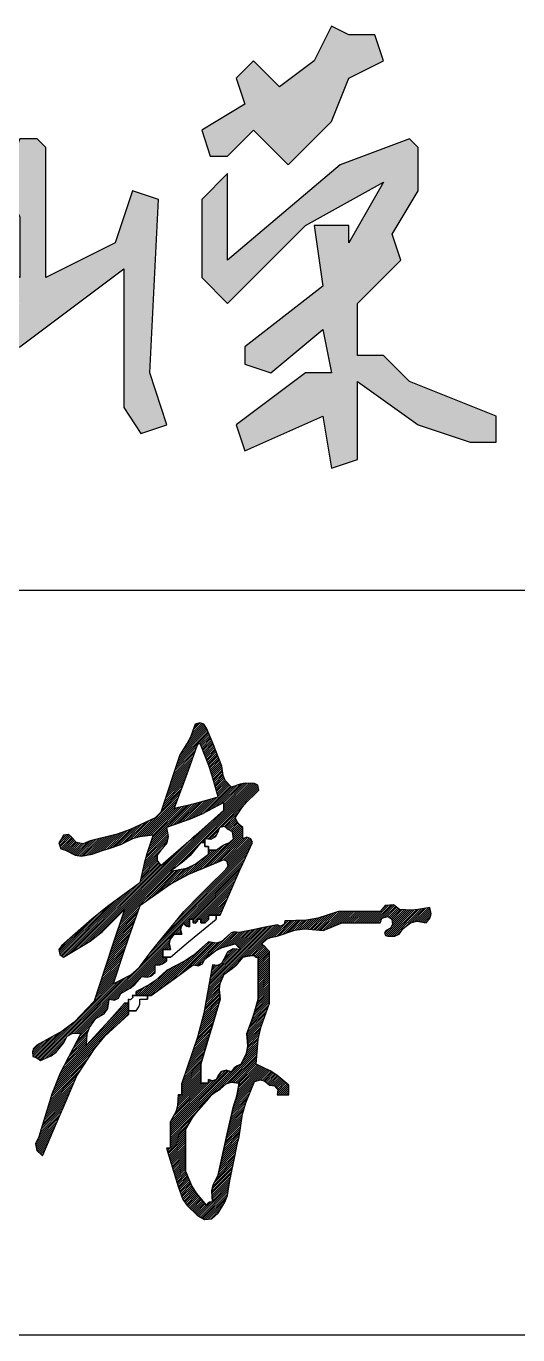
# Model space of a CAD drawing. Extents: x 9732137 to 18866768, y -962146 to 246094.
# Drawn here: x 9819965 to 9820395, y -565406 to -564264 of the extents above; entities that cross this region are included whole.
import ezdxf

# ---------------------------------------------------------------- set-up
doc = ezdxf.new("R2010")
doc.units = 0
doc.header["$LTSCALE"] = 1000
doc.layers.get('0').update_dxf_attribs({"linetype": 'CONTINUOUS'})

# ---------------------------------------------------------------- blocks, each defined once
blk = doc.blocks.new('ZYC')
h = blk.add_hatch()
h.set_pattern_fill('ANSI31', color=256, scale=0.01, style=0)
h.set_pattern_definition([(45, (0, 0), (-0.0008838835, 0.0008838835), [])])
h.paths.add_polyline_path([(0.871345, 0.42887), (0.877014, 0.441542), (0.888561, 0.466786), (0.887043, 0.470041), (0.883569, 0.471431), (0.880225, 0.47012), (0.880225, 0.474121), (0.880225, 0.476122), (0.880225, 0.480123), (0.876842, 0.482728), (0.875355, 0.484586), (0.873557, 0.488458), (0.879788, 0.497952), (0.883563, 0.502415), (0.891895, 0.510131), (0.894109, 0.512712), (0.893264, 0.516935), (0.890228, 0.518466), (0.882117, 0.518604), (0.877851, 0.517893), (0.870223, 0.515132), (0.864821, 0.52111), (0.862839, 0.525469), (0.861887, 0.53347), (0.856662, 0.54685), (0.853994, 0.553519), (0.848551, 0.566812), (0.84612, 0.570258), (0.84256, 0.571445), (0.838548, 0.570146), (0.834376, 0.55897), (0.831649, 0.553515), (0.825211, 0.543472), (0.818543, 0.523467), (0.815209, 0.513465), (0.80854, 0.49346), (0.80654, 0.491459), (0.80554, 0.490459), (0.803539, 0.488458), (0.781826, 0.478132), (0.770242, 0.474043), (0.746858, 0.468453), (0.740671, 0.46563), (0.734812, 0.466802), (0.730187, 0.471787), (0.727621, 0.474019), (0.723362, 0.473167), (0.721851, 0.47012), (0.719419, 0.466675), (0.721173, 0.461415), (0.725186, 0.460118), (0.733628, 0.455915), (0.739244, 0.455113), (0.748525, 0.456784), (0.758528, 0.460118), (0.763529, 0.461785), (0.773531, 0.465119), (0.784076, 0.470453), (0.790119, 0.47223), (0.801872, 0.473455), (0.796442, 0.457016), (0.794098, 0.448645), (0.790202, 0.431777), (0.761914, 0.411004), (0.748191, 0.399958), (0.721851, 0.376763), (0.719546, 0.373426), (0.720255, 0.369169), (0.723519, 0.366761), (0.746674, 0.380799), (0.757642, 0.389367), (0.776866, 0.408438), (0.766118, 0.376456), (0.760783, 0.360452), (0.750192, 0.328417), (0.732723, 0.310244), (0.722265, 0.302226), (0.700179, 0.290074), (0.697284, 0.287008), (0.696369, 0.284262), (0.696845, 0.280072), (0.699684, 0.279157), (0.701079, 0.278459), (0.703513, 0.276738), (0.712713, 0.280665), (0.717172, 0.28401), (0.723519, 0.291741), (0.726659, 0.297847), (0.73168, 0.300636), (0.738522, 0.300077), (0.720634, 0.265553), (0.713177, 0.247249), (0.701846, 0.210054), (0.699024, 0.203867), (0.700195, 0.198008), (0.705181, 0.193383), (0.717185, 0.221389), (0.723187, 0.235393), (0.735188, 0.263401), (0.750469, 0.286767), (0.759738, 0.297752), (0.7802, 0.316748), (0.7802, 0.32675), (0.776866, 0.32675), (0.763667, 0.311956), (0.756997, 0.304619), (0.743524, 0.290074), (0.744225, 0.299963), (0.746137, 0.305318), (0.751859, 0.313414), (0.758927, 0.317452), (0.762153, 0.322062), (0.763529, 0.330085), (0.767936, 0.329319), (0.771499, 0.331101), (0.773531, 0.335086), (0.781822, 0.339679), (0.785726, 0.342873), (0.791869, 0.35009), (0.796661, 0.349308), (0.799884, 0.350229), (0.803539, 0.353424), (0.803539, 0.356091), (0.803539, 0.357425), (0.803539, 0.360092), (0.807755, 0.360184), (0.810113, 0.36097), (0.813542, 0.363426), (0.813542, 0.366761), (0.810207, 0.366761), (0.810207, 0.369428), (0.810207, 0.370762), (0.810207, 0.373429), (0.812875, 0.373429), (0.814208, 0.373429), (0.816876, 0.373429), (0.815817, 0.378825), (0.816736, 0.382503), (0.82021, 0.386766), (0.822877, 0.386766), (0.824211, 0.386766), (0.826878, 0.386766), (0.825691, 0.390644), (0.826165, 0.393484), (0.828545, 0.396768), (0.829759, 0.394693), (0.831164, 0.393756), (0.833547, 0.393434), (0.833547, 0.396101), (0.833547, 0.397435), (0.833547, 0.400102), (0.836881, 0.400102), (0.836881, 0.396768), (0.838724, 0.396367), (0.840617, 0.39826), (0.840215, 0.400102), (0.843549, 0.400102), (0.843549, 0.396768), (0.847321, 0.396775), (0.850211, 0.399664), (0.850218, 0.403437), (0.856886, 0.403437), (0.86022, 0.403437)])
h.paths.add_polyline_path([(0.81766, 0.430826), (0.832668, 0.439013), (0.863554, 0.451782), (0.86659, 0.450251), (0.867435, 0.446028), (0.865221, 0.443447), (0.850551, 0.428776), (0.843216, 0.421441), (0.828545, 0.406771), (0.817133, 0.39283), (0.811464, 0.385827), (0.800205, 0.371762), (0.78972, 0.357746), (0.782385, 0.351511), (0.766863, 0.343421), (0.775929, 0.370852), (0.780598, 0.384525), (0.790202, 0.411772)], flags=16)
h.paths.add_polyline_path([(0.80854, 0.446781), (0.805425, 0.451112), (0.805425, 0.455787), (0.80854, 0.460118), (0.813699, 0.466554), (0.815065, 0.472016), (0.813542, 0.480123), (0.834155, 0.487227), (0.844276, 0.491612), (0.863554, 0.501795), (0.863554, 0.499128), (0.863554, 0.497794), (0.863554, 0.495127), (0.841589, 0.475743), (0.830586, 0.466074)], flags=16)
h.paths.add_polyline_path([(0.816876, 0.44178), (0.828552, 0.450587), (0.834008, 0.455702), (0.843549, 0.466786), (0.846883, 0.466786), (0.846883, 0.47012), (0.852237, 0.469623), (0.856263, 0.471924), (0.858553, 0.476789), (0.859871, 0.479923), (0.864466, 0.480842), (0.866889, 0.478456), (0.871025, 0.476192), (0.871893, 0.470117), (0.868556, 0.466786), (0.863539, 0.464853), (0.861098, 0.463458), (0.856886, 0.460118), (0.850218, 0.460118), (0.850218, 0.456784), (0.838559, 0.447954), (0.831216, 0.444649)], flags=16)
h.paths.add_polyline_path([(0.82021, 0.496794), (0.828392, 0.518733), (0.832394, 0.529737), (0.840215, 0.551808), (0.840995, 0.55289), (0.84277, 0.55289), (0.843549, 0.551808), (0.850321, 0.534079), (0.853333, 0.525043), (0.858553, 0.506796), (0.843346, 0.502328), (0.835663, 0.500323)], flags=16)
h.paths.add_polyline_path([(0.862059, 0.375253), (0.873557, 0.37843), (0.875557, 0.37643), (0.876558, 0.375429), (0.878558, 0.373429), (0.871716, 0.373988), (0.866694, 0.371199), (0.863554, 0.365093), (0.861382, 0.361183), (0.857984, 0.359484), (0.853552, 0.360092), (0.846069, 0.318055), (0.840672, 0.297141), (0.826878, 0.256732), (0.826878, 0.250064), (0.826878, 0.24673), (0.825545, 0.24673), (0.824878, 0.24673), (0.823544, 0.24673), (0.823031, 0.237034), (0.821563, 0.231894), (0.816876, 0.223391), (0.816876, 0.213388), (0.816876, 0.200051), (0.815542, 0.200051), (0.814875, 0.200051), (0.813542, 0.200051), (0.817543, 0.186714), (0.819543, 0.180046), (0.823544, 0.166709), (0.827791, 0.155463), (0.831467, 0.149949), (0.840215, 0.141703), (0.84657, 0.13798), (0.852974, 0.138562), (0.858553, 0.14337), (0.864559, 0.153054), (0.866713, 0.158799), (0.868556, 0.170044), (0.871223, 0.18338), (0.872557, 0.190049), (0.875224, 0.203385), (0.875891, 0.206053), (0.876224, 0.207386), (0.876891, 0.210054), (0.879889, 0.229889), (0.882632, 0.239833), (0.890228, 0.258399), (0.89558, 0.259661), (0.899436, 0.258697), (0.903565, 0.255065), (0.907812, 0.254625), (0.910735, 0.25097), (0.910233, 0.24673), (0.914234, 0.24673), (0.916235, 0.24673), (0.920236, 0.24673), (0.920236, 0.250064), (0.920236, 0.251731), (0.920236, 0.255065), (0.90998, 0.263848), (0.904109, 0.267647), (0.891895, 0.273403), (0.893648, 0.295176), (0.896067, 0.306234), (0.903565, 0.32675), (0.903565, 0.344755), (0.903565, 0.353757), (0.903565, 0.371762), (0.900897, 0.374429), (0.899564, 0.375763), (0.896896, 0.37843), (0.901245, 0.382512), (0.904358, 0.384068), (0.910233, 0.385099), (0.925477, 0.390367), (0.934172, 0.391453), (0.950243, 0.3901), (0.956912, 0.392767), (0.960246, 0.394101), (0.966914, 0.396768), (0.980251, 0.396768), (0.986919, 0.396768), (1.000256, 0.396768), (1.001698, 0.400731), (1.006727, 0.402408), (1.010259, 0.400102), (1.010867, 0.395671), (1.009168, 0.392272), (1.005257, 0.3901), (1.003934, 0.388458), (1.004881, 0.385618), (1.006924, 0.385099), (1.012888, 0.385026), (1.016741, 0.386953), (1.020261, 0.391767), (1.026697, 0.396926), (1.03216, 0.398291), (1.040266, 0.396768), (1.04374, 0.401031), (1.044659, 0.404709), (1.0436, 0.410105), (1.033059, 0.40833), (1.027608, 0.407989), (1.016927, 0.408438), (1.011661, 0.412583), (1.004597, 0.411877), (1.000256, 0.406771), (0.985586, 0.406771), (0.97825, 0.406771), (0.96358, 0.406771), (0.945524, 0.400963), (0.935851, 0.399236), (0.916901, 0.398435), (0.916329, 0.395509), (0.912918, 0.393803), (0.910233, 0.395101), (0.896896, 0.392434), (0.890228, 0.3911), (0.876891, 0.388433), (0.872698, 0.388881), (0.869975, 0.387973), (0.866889, 0.385099), (0.861654, 0.380508), (0.857114, 0.379147), (0.850218, 0.380097), (0.836856, 0.368404), (0.829308, 0.363258), (0.813542, 0.355091), (0.803942, 0.346403), (0.798418, 0.342605), (0.786868, 0.336753), (0.786868, 0.333419), (0.796871, 0.333419), (0.800205, 0.333419), (0.814842, 0.344134), (0.822177, 0.349469), (0.836881, 0.360092), (0.841288, 0.359327), (0.844851, 0.361109), (0.846883, 0.365093), (0.856324, 0.372385)])
h.paths.add_polyline_path([(0.870971, 0.356805), (0.874427, 0.359915), (0.880225, 0.366761), (0.884191, 0.367611), (0.8862, 0.367945), (0.890228, 0.368428), (0.890952, 0.367124), (0.892085, 0.366558), (0.893562, 0.366761), (0.893562, 0.35209), (0.893562, 0.344755), (0.893562, 0.330085), (0.889936, 0.317963), (0.887932, 0.31195), (0.88356, 0.300077), (0.884483, 0.289261), (0.883338, 0.28315), (0.878558, 0.273403), (0.874686, 0.271605), (0.872827, 0.270118), (0.870223, 0.266735), (0.865641, 0.268341), (0.861595, 0.267185), (0.858553, 0.263401), (0.857036, 0.260146), (0.853561, 0.258756), (0.850218, 0.260067), (0.850218, 0.256732), (0.843549, 0.256732), (0.843549, 0.273403), (0.850246, 0.296067), (0.85358, 0.307404), (0.86022, 0.330085), (0.859447, 0.338821), (0.860191, 0.343656), (0.863554, 0.351757)], flags=16)
h.paths.add_polyline_path([(0.869994, 0.257683), (0.876891, 0.256732), (0.875505, 0.248601), (0.874493, 0.244554), (0.87189, 0.236727), (0.866414, 0.212753), (0.863747, 0.200749), (0.858553, 0.176712), (0.854239, 0.168195), (0.853106, 0.16291), (0.853552, 0.153373), (0.851169, 0.153051), (0.849764, 0.152114), (0.848551, 0.150038), (0.839476, 0.160787), (0.835638, 0.167068), (0.830213, 0.180046), (0.830213, 0.216722), (0.835992, 0.226633), (0.839383, 0.23138), (0.850218, 0.243396), (0.853788, 0.247187), (0.855847, 0.248903), (0.86022, 0.251731), (0.865455, 0.256321)], flags=16)
for p, q in [((0.84256, 0.571445), (0.838548, 0.570146)), ((0.84612, 0.570258), (0.84256, 0.571445)), ((0.838548, 0.570146), (0.834376, 0.55897)), ((0.848551, 0.566812), (0.84612, 0.570258)), ((0.853994, 0.553519), (0.848551, 0.566812)), ((0.831649, 0.553515), (0.825211, 0.543472)), ((0.834376, 0.55897), (0.831649, 0.553515)), ((0.840215, 0.551808), (0.832394, 0.529737)), ((0.840995, 0.55289), (0.840215, 0.551808)), ((0.84277, 0.55289), (0.840995, 0.55289)), ((0.843549, 0.551808), (0.84277, 0.55289)), ((0.850321, 0.534079), (0.843549, 0.551808)), ((0.856662, 0.54685), (0.853994, 0.553519)), ((0.825211, 0.543472), (0.818543, 0.523467)), ((0.861887, 0.53347), (0.856662, 0.54685)), ((0.832394, 0.529737), (0.828392, 0.518733)), ((0.853333, 0.525043), (0.850321, 0.534079)), ((0.862839, 0.525469), (0.861887, 0.53347)), ((0.864821, 0.52111), (0.862839, 0.525469)), ((0.818543, 0.523467), (0.815209, 0.513465)), ((0.828392, 0.518733), (0.82021, 0.496794)), ((0.858553, 0.506796), (0.853333, 0.525043)), ((0.870223, 0.515132), (0.864821, 0.52111)), ((0.877851, 0.517893), (0.870223, 0.515132)), ((0.882117, 0.518604), (0.877851, 0.517893)), ((0.890228, 0.518466), (0.882117, 0.518604)), ((0.893264, 0.516935), (0.890228, 0.518466)), ((0.894109, 0.512712), (0.893264, 0.516935)), ((0.815209, 0.513465), (0.80854, 0.49346)), ((0.843346, 0.502328), (0.858553, 0.506796)), ((0.883563, 0.502415), (0.891895, 0.510131)), ((0.891895, 0.510131), (0.894109, 0.512712)), ((0.80654, 0.491459), (0.80554, 0.490459)), ((0.80854, 0.49346), (0.80654, 0.491459)), ((0.82021, 0.496794), (0.835663, 0.500323)), ((0.844276, 0.491612), (0.834155, 0.487227)), ((0.835663, 0.500323), (0.843346, 0.502328)), ((0.841589, 0.475743), (0.863554, 0.495127)), ((0.863554, 0.501795), (0.844276, 0.491612)), ((0.863554, 0.499128), (0.863554, 0.501795)), ((0.863554, 0.497794), (0.863554, 0.499128)), ((0.863554, 0.495127), (0.863554, 0.497794)), ((0.873557, 0.488458), (0.879788, 0.497952)), ((0.879788, 0.497952), (0.883563, 0.502415)), ((0.803539, 0.488458), (0.781826, 0.478132)), ((0.80554, 0.490459), (0.803539, 0.488458)), ((0.834155, 0.487227), (0.813542, 0.480123)), ((0.813542, 0.480123), (0.815065, 0.472016)), ((0.859871, 0.479923), (0.858553, 0.476789)), ((0.864466, 0.480842), (0.859871, 0.479923)), ((0.866889, 0.478456), (0.864466, 0.480842)), ((0.875355, 0.484586), (0.873557, 0.488458)), ((0.876842, 0.482728), (0.875355, 0.484586)), ((0.880225, 0.480123), (0.876842, 0.482728)), ((0.880225, 0.476122), (0.880225, 0.480123)), ((0.721851, 0.47012), (0.719419, 0.466675)), ((0.723362, 0.473167), (0.721851, 0.47012)), ((0.727621, 0.474019), (0.723362, 0.473167)), ((0.730187, 0.471787), (0.727621, 0.474019)), ((0.734812, 0.466802), (0.730187, 0.471787)), ((0.746858, 0.468453), (0.740671, 0.46563)), ((0.770242, 0.474043), (0.746858, 0.468453)), ((0.781826, 0.478132), (0.770242, 0.474043)), ((0.773531, 0.465119), (0.784076, 0.470453)), ((0.784076, 0.470453), (0.790119, 0.47223)), ((0.790119, 0.47223), (0.801872, 0.473455)), ((0.801872, 0.473455), (0.796442, 0.457016)), ((0.815065, 0.472016), (0.813699, 0.466554)), ((0.830586, 0.466074), (0.841589, 0.475743)), ((0.852237, 0.469623), (0.846883, 0.47012)), ((0.846883, 0.47012), (0.846883, 0.463452)), ((0.846883, 0.463452), (0.846883, 0.47012)), ((0.846883, 0.47012), (0.846883, 0.463452)), ((0.856263, 0.471924), (0.852237, 0.469623)), ((0.858553, 0.476789), (0.856263, 0.471924)), ((0.871025, 0.476192), (0.866889, 0.478456)), ((0.868556, 0.466786), (0.871893, 0.470117)), ((0.871893, 0.470117), (0.871025, 0.476192)), ((0.880225, 0.474121), (0.880225, 0.476122)), ((0.880225, 0.47012), (0.880225, 0.474121)), ((0.883569, 0.471431), (0.880225, 0.47012)), ((0.887043, 0.470041), (0.883569, 0.471431)), ((0.888561, 0.466786), (0.887043, 0.470041)), ((0.719419, 0.466675), (0.721173, 0.461415)), ((0.721173, 0.461415), (0.725186, 0.460118)), ((0.725186, 0.460118), (0.733628, 0.455915)), ((0.740671, 0.46563), (0.734812, 0.466802)), ((0.748525, 0.456784), (0.758528, 0.460118)), ((0.758528, 0.460118), (0.763529, 0.461785)), ((0.763529, 0.461785), (0.773531, 0.465119)), ((0.796442, 0.457016), (0.794098, 0.448645)), ((0.80854, 0.460118), (0.805425, 0.455787)), ((0.813699, 0.466554), (0.80854, 0.460118)), ((0.80854, 0.446781), (0.830586, 0.466074)), ((0.843549, 0.466786), (0.834008, 0.455702)), ((0.846883, 0.466786), (0.843549, 0.466786)), ((0.843549, 0.466786), (0.846883, 0.466786)), ((0.846883, 0.466786), (0.843549, 0.466786)), ((0.846883, 0.463452), (0.846883, 0.466786)), ((0.846883, 0.466786), (0.846883, 0.463452)), ((0.846883, 0.463452), (0.846883, 0.466786)), ((0.848217, 0.463452), (0.846883, 0.463452)), ((0.846883, 0.463452), (0.848217, 0.463452)), ((0.848884, 0.463452), (0.848217, 0.463452)), ((0.848217, 0.463452), (0.848884, 0.463452)), ((0.850218, 0.463452), (0.848884, 0.463452)), ((0.848884, 0.463452), (0.850218, 0.463452)), ((0.850218, 0.456784), (0.850218, 0.463452)), ((0.850218, 0.463452), (0.850218, 0.456784)), ((0.850218, 0.456784), (0.850218, 0.463452)), ((0.850218, 0.463452), (0.850218, 0.460118)), ((0.850218, 0.460118), (0.850218, 0.463452)), ((0.850218, 0.463452), (0.850218, 0.460118)), ((0.850218, 0.460118), (0.856886, 0.460118)), ((0.856886, 0.460118), (0.850218, 0.460118)), ((0.850218, 0.460118), (0.856886, 0.460118)), ((0.856886, 0.460118), (0.861098, 0.463458)), ((0.861098, 0.463458), (0.863539, 0.464853)), ((0.863539, 0.464853), (0.868556, 0.466786)), ((0.877014, 0.441542), (0.888561, 0.466786)), ((0.733628, 0.455915), (0.739244, 0.455113)), ((0.739244, 0.455113), (0.748525, 0.456784)), ((0.794098, 0.448645), (0.790202, 0.431777)), ((0.805425, 0.455787), (0.805425, 0.451112)), ((0.805425, 0.451112), (0.80854, 0.446781)), ((0.828552, 0.450587), (0.816876, 0.44178)), ((0.834008, 0.455702), (0.828552, 0.450587)), ((0.831216, 0.444649), (0.838559, 0.447954)), ((0.863554, 0.451782), (0.832668, 0.439013)), ((0.838559, 0.447954), (0.850218, 0.456784)), ((0.86659, 0.450251), (0.863554, 0.451782)), ((0.865221, 0.443447), (0.867435, 0.446028)), ((0.867435, 0.446028), (0.86659, 0.450251)), ((0.816876, 0.44178), (0.831216, 0.444649)), ((0.832668, 0.439013), (0.81766, 0.430826)), ((0.850551, 0.428776), (0.865221, 0.443447)), ((0.871345, 0.42887), (0.877014, 0.441542)), ((0.790202, 0.431777), (0.761914, 0.411004)), ((0.81766, 0.430826), (0.790202, 0.411772)), ((0.843216, 0.421441), (0.850551, 0.428776)), ((0.86022, 0.403437), (0.871345, 0.42887)), ((0.790202, 0.411772), (0.780598, 0.384525)), ((0.828545, 0.406771), (0.843216, 0.421441)), ((1.004597, 0.411877), (1.000256, 0.406771)), ((1.011661, 0.412583), (1.004597, 0.411877)), ((1.016927, 0.408438), (1.011661, 0.412583)), ((0.748191, 0.399958), (0.721851, 0.376763)), ((0.761914, 0.411004), (0.748191, 0.399958)), ((0.757642, 0.389367), (0.776866, 0.408438)), ((0.776866, 0.408438), (0.766118, 0.376456)), ((0.817133, 0.39283), (0.828545, 0.406771)), ((0.833547, 0.397435), (0.833547, 0.400102)), ((0.833547, 0.400102), (0.836881, 0.400102)), ((0.836881, 0.400102), (0.833547, 0.400102)), ((0.833547, 0.400102), (0.836881, 0.400102)), ((0.836881, 0.400102), (0.833547, 0.400102)), ((0.833547, 0.400102), (0.836881, 0.400102)), ((0.836881, 0.400102), (0.833547, 0.400102)), ((0.833547, 0.400102), (0.833547, 0.397435)), ((0.836881, 0.396768), (0.836881, 0.400102)), ((0.836881, 0.400102), (0.836881, 0.396768)), ((0.836881, 0.396768), (0.836881, 0.400102)), ((0.843549, 0.400102), (0.840215, 0.400102)), ((0.840215, 0.400102), (0.843549, 0.400102)), ((0.843549, 0.400102), (0.840215, 0.400102)), ((0.840215, 0.400102), (0.840617, 0.39826)), ((0.840617, 0.39826), (0.840215, 0.400102)), ((0.840215, 0.400102), (0.843549, 0.400102)), ((0.843549, 0.400102), (0.840215, 0.400102)), ((0.840215, 0.400102), (0.843549, 0.400102)), ((0.840833, 0.386824), (0.856886, 0.400102)), ((0.843549, 0.396768), (0.843549, 0.400102)), ((0.843549, 0.400102), (0.843549, 0.396768)), ((0.843549, 0.396768), (0.843549, 0.400102)), ((0.850211, 0.399664), (0.850218, 0.403437)), ((0.850218, 0.403437), (0.850211, 0.399664)), ((0.850218, 0.403437), (0.86022, 0.403437)), ((0.86022, 0.403437), (0.850218, 0.403437)), ((0.850218, 0.403437), (0.86022, 0.403437)), ((0.856886, 0.403437), (0.850218, 0.403437)), ((0.850218, 0.403437), (0.856886, 0.403437)), ((0.856886, 0.403437), (0.850218, 0.403437)), ((0.856886, 0.400102), (0.856886, 0.403437)), ((0.856886, 0.403437), (0.856886, 0.400102)), ((0.856886, 0.400102), (0.856886, 0.403437)), ((0.945524, 0.400963), (0.935851, 0.399236)), ((0.96358, 0.406771), (0.945524, 0.400963)), ((0.97825, 0.406771), (0.96358, 0.406771)), ((0.985586, 0.406771), (0.97825, 0.406771)), ((1.000256, 0.406771), (0.985586, 0.406771)), ((1.000256, 0.396768), (1.001698, 0.400731)), ((1.001698, 0.400731), (1.006727, 0.402408)), ((1.006727, 0.402408), (1.010259, 0.400102)), ((1.010259, 0.400102), (1.010867, 0.395671)), ((1.027608, 0.407989), (1.016927, 0.408438)), ((1.033059, 0.40833), (1.027608, 0.407989)), ((1.0436, 0.410105), (1.033059, 0.40833)), ((1.040266, 0.396768), (1.04374, 0.401031)), ((1.044659, 0.404709), (1.0436, 0.410105)), ((1.04374, 0.401031), (1.044659, 0.404709)), ((0.746674, 0.380799), (0.757642, 0.389367)), ((0.811464, 0.385827), (0.817133, 0.39283)), ((0.825691, 0.390644), (0.826165, 0.393484)), ((0.826165, 0.393484), (0.825691, 0.390644)), ((0.826878, 0.386766), (0.825691, 0.390644)), ((0.825691, 0.390644), (0.826878, 0.386766)), ((0.826165, 0.393484), (0.828545, 0.396768)), ((0.828545, 0.396768), (0.826165, 0.393484)), ((0.828545, 0.396768), (0.829759, 0.394693)), ((0.829759, 0.394693), (0.828545, 0.396768)), ((0.829759, 0.394693), (0.831164, 0.393756)), ((0.831164, 0.393756), (0.829759, 0.394693)), ((0.831164, 0.393756), (0.833547, 0.393434)), ((0.833547, 0.393434), (0.831164, 0.393756)), ((0.833547, 0.396101), (0.833547, 0.397435)), ((0.833547, 0.397435), (0.833547, 0.396101)), ((0.833547, 0.393434), (0.833547, 0.396101)), ((0.833547, 0.396101), (0.833547, 0.393434)), ((0.838724, 0.396367), (0.836881, 0.396768)), ((0.836881, 0.396768), (0.838724, 0.396367)), ((0.840617, 0.39826), (0.838724, 0.396367)), ((0.838724, 0.396367), (0.840617, 0.39826)), ((0.843549, 0.396768), (0.847321, 0.396775)), ((0.847321, 0.396775), (0.843549, 0.396768)), ((0.847321, 0.396775), (0.850211, 0.399664)), ((0.850211, 0.399664), (0.847321, 0.396775)), ((0.872698, 0.388881), (0.869975, 0.387973)), ((0.876891, 0.388433), (0.872698, 0.388881)), ((0.890228, 0.3911), (0.876891, 0.388433)), ((0.896896, 0.392434), (0.890228, 0.3911)), ((0.910233, 0.395101), (0.896896, 0.392434)), ((0.912918, 0.393803), (0.910233, 0.395101)), ((0.910233, 0.385099), (0.925477, 0.390367)), ((0.916329, 0.395509), (0.912918, 0.393803)), ((0.916901, 0.398435), (0.916329, 0.395509)), ((0.935851, 0.399236), (0.916901, 0.398435)), ((0.925477, 0.390367), (0.934172, 0.391453)), ((0.934172, 0.391453), (0.950243, 0.3901)), ((0.950243, 0.3901), (0.956912, 0.392767)), ((0.956912, 0.392767), (0.960246, 0.394101)), ((0.960246, 0.394101), (0.966914, 0.396768)), ((0.966914, 0.396768), (0.980251, 0.396768)), ((0.980251, 0.396768), (0.986919, 0.396768)), ((0.986919, 0.396768), (1.000256, 0.396768)), ((1.005257, 0.3901), (1.003934, 0.388458)), ((1.003934, 0.388458), (1.004881, 0.385618)), ((1.009168, 0.392272), (1.005257, 0.3901)), ((1.010867, 0.395671), (1.009168, 0.392272)), ((1.016741, 0.386953), (1.020261, 0.391767)), ((1.020261, 0.391767), (1.026697, 0.396926)), ((1.026697, 0.396926), (1.03216, 0.398291)), ((1.03216, 0.398291), (1.040266, 0.396768)), ((0.723519, 0.366761), (0.746674, 0.380799)), ((0.780598, 0.384525), (0.775929, 0.370852)), ((0.800205, 0.371762), (0.811464, 0.385827)), ((0.815817, 0.378825), (0.816736, 0.382503)), ((0.816736, 0.382503), (0.815817, 0.378825)), ((0.816876, 0.373429), (0.815817, 0.378825)), ((0.815817, 0.378825), (0.816876, 0.373429)), ((0.816736, 0.382503), (0.82021, 0.386766)), ((0.82021, 0.386766), (0.816736, 0.382503)), ((0.816876, 0.366761), (0.832831, 0.380156)), ((0.82021, 0.386766), (0.822877, 0.386766)), ((0.822877, 0.386766), (0.82021, 0.386766)), ((0.822877, 0.386766), (0.824211, 0.386766)), ((0.824211, 0.386766), (0.822877, 0.386766)), ((0.824211, 0.386766), (0.826878, 0.386766)), ((0.826878, 0.386766), (0.824211, 0.386766)), ((0.832831, 0.380156), (0.840833, 0.386824)), ((0.850218, 0.380097), (0.836856, 0.368404)), ((0.857114, 0.379147), (0.850218, 0.380097)), ((0.861654, 0.380508), (0.857114, 0.379147)), ((0.866889, 0.385099), (0.861654, 0.380508)), ((0.862059, 0.375253), (0.873557, 0.37843)), ((0.869975, 0.387973), (0.866889, 0.385099)), ((0.873557, 0.37843), (0.875557, 0.37643)), ((0.896896, 0.37843), (0.901245, 0.382512)), ((0.899564, 0.375763), (0.896896, 0.37843)), ((0.901245, 0.382512), (0.904358, 0.384068)), ((0.904358, 0.384068), (0.910233, 0.385099)), ((1.004881, 0.385618), (1.006924, 0.385099)), ((1.006924, 0.385099), (1.012888, 0.385026)), ((1.012888, 0.385026), (1.016741, 0.386953)), ((0.721851, 0.376763), (0.719546, 0.373426)), ((0.719546, 0.373426), (0.720255, 0.369169)), ((0.720255, 0.369169), (0.723519, 0.366761)), ((0.766118, 0.376456), (0.760783, 0.360452)), ((0.775929, 0.370852), (0.766863, 0.343421)), ((0.78972, 0.357746), (0.800205, 0.371762)), ((0.810207, 0.370762), (0.810207, 0.373429)), ((0.810207, 0.373429), (0.812875, 0.373429)), ((0.812875, 0.373429), (0.810207, 0.373429)), ((0.810207, 0.373429), (0.810207, 0.370762)), ((0.810207, 0.369428), (0.810207, 0.370762)), ((0.810207, 0.370762), (0.810207, 0.369428)), ((0.810207, 0.366761), (0.810207, 0.369428)), ((0.810207, 0.369428), (0.810207, 0.366761)), ((0.813542, 0.366761), (0.810207, 0.366761)), ((0.810207, 0.366761), (0.813542, 0.366761)), ((0.813542, 0.366761), (0.810207, 0.366761)), ((0.810207, 0.366761), (0.816876, 0.366761)), ((0.816876, 0.366761), (0.810207, 0.366761)), ((0.810207, 0.366761), (0.816876, 0.366761)), ((0.812875, 0.373429), (0.814208, 0.373429)), ((0.814208, 0.373429), (0.812875, 0.373429)), ((0.813542, 0.363426), (0.813542, 0.366761)), ((0.813542, 0.366761), (0.813542, 0.363426)), ((0.813542, 0.363426), (0.813542, 0.366761)), ((0.814208, 0.373429), (0.816876, 0.373429)), ((0.816876, 0.373429), (0.814208, 0.373429)), ((0.836856, 0.368404), (0.829308, 0.363258)), ((0.846883, 0.365093), (0.856324, 0.372385)), ((0.856324, 0.372385), (0.862059, 0.375253)), ((0.866694, 0.371199), (0.863554, 0.365093)), ((0.871716, 0.373988), (0.866694, 0.371199)), ((0.878558, 0.373429), (0.871716, 0.373988)), ((0.874427, 0.359915), (0.880225, 0.366761)), ((0.880225, 0.366761), (0.874427, 0.359915)), ((0.875557, 0.37643), (0.876558, 0.375429)), ((0.876558, 0.375429), (0.878558, 0.373429)), ((0.880225, 0.366761), (0.884191, 0.367611)), ((0.884191, 0.367611), (0.880225, 0.366761)), ((0.884191, 0.367611), (0.8862, 0.367945)), ((0.8862, 0.367945), (0.884191, 0.367611)), ((0.8862, 0.367945), (0.890228, 0.368428)), ((0.890228, 0.368428), (0.8862, 0.367945)), ((0.890228, 0.368428), (0.890952, 0.367124)), ((0.890952, 0.367124), (0.890228, 0.368428)), ((0.890952, 0.367124), (0.892085, 0.366558)), ((0.892085, 0.366558), (0.890952, 0.367124)), ((0.892085, 0.366558), (0.893562, 0.366761)), ((0.893562, 0.366761), (0.892085, 0.366558)), ((0.893562, 0.366761), (0.893562, 0.35209)), ((0.893562, 0.35209), (0.893562, 0.366761)), ((0.900897, 0.374429), (0.899564, 0.375763)), ((0.903565, 0.371762), (0.900897, 0.374429)), ((0.903565, 0.353757), (0.903565, 0.371762)), ((0.760783, 0.360452), (0.750192, 0.328417)), ((0.782385, 0.351511), (0.78972, 0.357746)), ((0.803539, 0.360092), (0.807755, 0.360184)), ((0.803539, 0.357425), (0.803539, 0.360092)), ((0.803539, 0.356091), (0.803539, 0.357425)), ((0.803539, 0.353424), (0.803539, 0.356091)), ((0.813542, 0.355091), (0.803942, 0.346403)), ((0.807755, 0.360184), (0.810113, 0.36097)), ((0.810113, 0.36097), (0.813542, 0.363426)), ((0.829308, 0.363258), (0.813542, 0.355091)), ((0.822177, 0.349469), (0.836881, 0.360092)), ((0.836881, 0.360092), (0.841288, 0.359327)), ((0.841288, 0.359327), (0.844851, 0.361109)), ((0.844851, 0.361109), (0.846883, 0.365093)), ((0.853552, 0.360092), (0.846069, 0.318055)), ((0.857984, 0.359484), (0.853552, 0.360092)), ((0.861382, 0.361183), (0.857984, 0.359484)), ((0.863554, 0.365093), (0.861382, 0.361183)), ((0.863554, 0.351757), (0.870971, 0.356805)), ((0.870971, 0.356805), (0.863554, 0.351757)), ((0.870971, 0.356805), (0.874427, 0.359915)), ((0.874427, 0.359915), (0.870971, 0.356805)), ((0.766863, 0.343421), (0.782385, 0.351511)), ((0.781822, 0.339679), (0.785726, 0.342873)), ((0.785726, 0.342873), (0.791869, 0.35009)), ((0.791869, 0.35009), (0.796661, 0.349308)), ((0.796661, 0.349308), (0.799884, 0.350229)), ((0.803942, 0.346403), (0.798418, 0.342605)), ((0.799884, 0.350229), (0.803539, 0.353424)), ((0.800205, 0.333419), (0.814842, 0.344134)), ((0.814842, 0.344134), (0.822177, 0.349469)), ((0.859447, 0.338821), (0.860191, 0.343656)), ((0.860191, 0.343656), (0.859447, 0.338821)), ((0.860191, 0.343656), (0.863554, 0.351757)), ((0.863554, 0.351757), (0.860191, 0.343656)), ((0.893562, 0.35209), (0.893562, 0.344755)), ((0.893562, 0.344755), (0.893562, 0.35209)), ((0.893562, 0.344755), (0.893562, 0.330085)), ((0.893562, 0.330085), (0.893562, 0.344755)), ((0.903565, 0.344755), (0.903565, 0.353757)), ((0.903565, 0.32675), (0.903565, 0.344755)), ((0.771499, 0.331101), (0.773531, 0.335086)), ((0.773531, 0.335086), (0.781822, 0.339679)), ((0.783936, 0.331576), (0.782043, 0.329683)), ((0.796871, 0.333419), (0.783534, 0.333419)), ((0.783534, 0.333419), (0.796871, 0.333419)), ((0.796871, 0.333419), (0.783534, 0.333419)), ((0.783534, 0.333419), (0.783936, 0.331576)), ((0.798418, 0.342605), (0.786868, 0.336753)), ((0.786868, 0.336753), (0.786868, 0.333419)), ((0.786868, 0.333419), (0.786868, 0.336753)), ((0.786868, 0.336753), (0.786868, 0.333419)), ((0.786868, 0.333419), (0.800205, 0.333419)), ((0.800205, 0.333419), (0.786868, 0.333419)), ((0.786868, 0.333419), (0.800205, 0.333419)), ((0.796871, 0.330085), (0.796871, 0.333419)), ((0.796871, 0.333419), (0.796871, 0.330085)), ((0.796871, 0.330085), (0.796871, 0.333419)), ((0.86022, 0.330085), (0.859447, 0.338821)), ((0.859447, 0.338821), (0.86022, 0.330085)), ((0.750192, 0.328417), (0.732723, 0.310244)), ((0.758927, 0.317452), (0.762153, 0.322062)), ((0.762153, 0.322062), (0.763529, 0.330085)), ((0.763529, 0.330085), (0.767936, 0.329319)), ((0.776866, 0.32675), (0.763667, 0.311956)), ((0.767936, 0.329319), (0.771499, 0.331101)), ((0.7802, 0.32675), (0.776866, 0.32675)), ((0.776866, 0.32675), (0.7802, 0.32675)), ((0.7802, 0.32675), (0.776866, 0.32675)), ((0.782043, 0.329683), (0.7802, 0.330085)), ((0.7802, 0.330085), (0.7802, 0.320082)), ((0.7802, 0.320082), (0.7802, 0.330085)), ((0.7802, 0.330085), (0.7802, 0.320082)), ((0.7802, 0.316748), (0.7802, 0.32675)), ((0.7802, 0.32675), (0.7802, 0.316748)), ((0.7802, 0.316748), (0.7802, 0.32675)), ((0.7802, 0.320082), (0.786868, 0.320082)), ((0.786868, 0.320082), (0.7802, 0.320082)), ((0.7802, 0.320082), (0.786868, 0.320082)), ((0.786868, 0.320082), (0.78929, 0.323535)), ((0.78929, 0.323535), (0.790068, 0.325869)), ((0.790068, 0.325869), (0.790202, 0.330085)), ((0.790202, 0.330085), (0.79287, 0.330085)), ((0.79287, 0.330085), (0.794203, 0.330085)), ((0.794203, 0.330085), (0.796871, 0.330085)), ((0.85358, 0.307404), (0.86022, 0.330085)), ((0.86022, 0.330085), (0.85358, 0.307404)), ((0.893562, 0.330085), (0.889936, 0.317963)), ((0.889936, 0.317963), (0.893562, 0.330085)), ((0.896067, 0.306234), (0.903565, 0.32675)), ((0.732723, 0.310244), (0.722265, 0.302226)), ((0.746137, 0.305318), (0.751859, 0.313414)), ((0.751859, 0.313414), (0.758927, 0.317452)), ((0.763667, 0.311956), (0.756997, 0.304619)), ((0.759738, 0.297752), (0.7802, 0.316748)), ((0.846069, 0.318055), (0.840672, 0.297141)), ((0.887932, 0.31195), (0.88356, 0.300077)), ((0.88356, 0.300077), (0.887932, 0.31195)), ((0.889936, 0.317963), (0.887932, 0.31195)), ((0.887932, 0.31195), (0.889936, 0.317963)), ((0.722265, 0.302226), (0.700179, 0.290074)), ((0.738522, 0.300077), (0.720634, 0.265553)), ((0.723519, 0.291741), (0.726659, 0.297847)), ((0.726659, 0.297847), (0.73168, 0.300636)), ((0.73168, 0.300636), (0.738522, 0.300077)), ((0.756997, 0.304619), (0.743524, 0.290074)), ((0.743524, 0.290074), (0.744225, 0.299963)), ((0.744225, 0.299963), (0.746137, 0.305318)), ((0.750469, 0.286767), (0.759738, 0.297752)), ((0.840672, 0.297141), (0.826878, 0.256732)), ((0.850246, 0.296067), (0.85358, 0.307404)), ((0.85358, 0.307404), (0.850246, 0.296067)), ((0.88356, 0.300077), (0.884483, 0.289261)), ((0.884483, 0.289261), (0.88356, 0.300077)), ((0.893648, 0.295176), (0.896067, 0.306234)), ((0.697284, 0.287008), (0.696369, 0.284262)), ((0.700179, 0.290074), (0.697284, 0.287008)), ((0.717172, 0.28401), (0.723519, 0.291741)), ((0.735188, 0.263401), (0.750469, 0.286767)), ((0.843549, 0.273403), (0.850246, 0.296067)), ((0.850246, 0.296067), (0.843549, 0.273403)), ((0.884483, 0.289261), (0.883338, 0.28315)), ((0.883338, 0.28315), (0.884483, 0.289261)), ((0.891895, 0.273403), (0.893648, 0.295176)), ((0.696369, 0.284262), (0.696845, 0.280072)), ((0.696845, 0.280072), (0.699684, 0.279157)), ((0.699684, 0.279157), (0.701079, 0.278459)), ((0.701079, 0.278459), (0.703513, 0.276738)), ((0.703513, 0.276738), (0.712713, 0.280665)), ((0.712713, 0.280665), (0.717172, 0.28401)), ((0.883338, 0.28315), (0.878558, 0.273403)), ((0.878558, 0.273403), (0.883338, 0.28315)), ((0.720634, 0.265553), (0.713177, 0.247249)), ((0.723187, 0.235393), (0.735188, 0.263401)), ((0.843549, 0.263401), (0.843549, 0.273403)), ((0.843549, 0.273403), (0.843549, 0.263401)), ((0.843549, 0.263401), (0.843549, 0.273403)), ((0.843549, 0.273403), (0.843549, 0.256732)), ((0.843549, 0.256732), (0.843549, 0.273403)), ((0.843549, 0.273403), (0.843549, 0.256732)), ((0.843549, 0.256732), (0.843549, 0.263401)), ((0.843549, 0.263401), (0.843549, 0.256732)), ((0.843549, 0.256732), (0.843549, 0.263401)), ((0.858553, 0.263401), (0.857036, 0.260146)), ((0.857036, 0.260146), (0.858553, 0.263401)), ((0.861595, 0.267185), (0.858553, 0.263401)), ((0.858553, 0.263401), (0.861595, 0.267185)), ((0.865641, 0.268341), (0.861595, 0.267185)), ((0.861595, 0.267185), (0.865641, 0.268341)), ((0.870223, 0.266735), (0.865641, 0.268341)), ((0.865641, 0.268341), (0.870223, 0.266735)), ((0.872827, 0.270118), (0.870223, 0.266735)), ((0.870223, 0.266735), (0.872827, 0.270118)), ((0.874686, 0.271605), (0.872827, 0.270118)), ((0.872827, 0.270118), (0.874686, 0.271605)), ((0.878558, 0.273403), (0.874686, 0.271605)), ((0.874686, 0.271605), (0.878558, 0.273403)), ((0.904109, 0.267647), (0.891895, 0.273403)), ((0.90998, 0.263848), (0.904109, 0.267647)), ((0.920236, 0.255065), (0.90998, 0.263848)), ((0.826878, 0.256732), (0.826878, 0.250064)), ((0.826878, 0.250064), (0.826878, 0.256732)), ((0.826878, 0.256732), (0.826878, 0.250064)), ((0.850218, 0.256732), (0.843549, 0.256732)), ((0.843549, 0.256732), (0.850218, 0.256732)), ((0.850218, 0.256732), (0.843549, 0.256732)), ((0.843549, 0.256732), (0.850218, 0.256732)), ((0.850218, 0.256732), (0.843549, 0.256732)), ((0.843549, 0.256732), (0.850218, 0.256732)), ((0.853561, 0.258756), (0.850218, 0.260067)), ((0.850218, 0.256732), (0.850218, 0.260067)), ((0.850218, 0.260067), (0.850218, 0.256732)), ((0.850218, 0.256732), (0.850218, 0.260067)), ((0.850218, 0.260067), (0.853561, 0.258756)), ((0.857036, 0.260146), (0.853561, 0.258756)), ((0.853561, 0.258756), (0.857036, 0.260146)), ((0.855847, 0.248903), (0.86022, 0.251731)), ((0.86022, 0.251731), (0.855847, 0.248903)), ((0.86022, 0.251731), (0.865455, 0.256321)), ((0.865455, 0.256321), (0.86022, 0.251731)), ((0.865455, 0.256321), (0.869994, 0.257683)), ((0.869994, 0.257683), (0.865455, 0.256321)), ((0.869994, 0.257683), (0.876891, 0.256732)), ((0.876891, 0.256732), (0.869994, 0.257683)), ((0.876891, 0.256732), (0.875505, 0.248601)), ((0.875505, 0.248601), (0.876891, 0.256732)), ((0.882632, 0.239833), (0.890228, 0.258399)), ((0.890228, 0.258399), (0.89558, 0.259661)), ((0.89558, 0.259661), (0.899436, 0.258697)), ((0.899436, 0.258697), (0.903565, 0.255065)), ((0.903565, 0.255065), (0.907812, 0.254625)), ((0.907812, 0.254625), (0.910735, 0.25097)), ((0.920236, 0.251731), (0.920236, 0.255065)), ((0.920236, 0.250064), (0.920236, 0.251731)), ((0.713177, 0.247249), (0.701846, 0.210054)), ((0.823544, 0.24673), (0.823031, 0.237034)), ((0.824878, 0.24673), (0.823544, 0.24673)), ((0.825545, 0.24673), (0.824878, 0.24673)), ((0.826878, 0.24673), (0.825545, 0.24673)), ((0.826878, 0.250064), (0.826878, 0.24673)), ((0.826878, 0.24673), (0.826878, 0.250064)), ((0.826878, 0.250064), (0.826878, 0.24673)), ((0.839383, 0.23138), (0.850218, 0.243396)), ((0.850218, 0.243396), (0.839383, 0.23138)), ((0.850218, 0.243396), (0.853788, 0.247187)), ((0.853788, 0.247187), (0.850218, 0.243396)), ((0.853788, 0.247187), (0.855847, 0.248903)), ((0.855847, 0.248903), (0.853788, 0.247187)), ((0.874493, 0.244554), (0.87189, 0.236727)), ((0.87189, 0.236727), (0.874493, 0.244554)), ((0.875505, 0.248601), (0.874493, 0.244554)), ((0.874493, 0.244554), (0.875505, 0.248601)), ((0.910735, 0.25097), (0.910233, 0.24673)), ((0.910233, 0.24673), (0.914234, 0.24673)), ((0.914234, 0.24673), (0.916235, 0.24673)), ((0.916235, 0.24673), (0.920236, 0.24673)), ((0.920236, 0.24673), (0.920236, 0.250064)), ((0.717185, 0.221389), (0.723187, 0.235393)), ((0.821563, 0.231894), (0.816876, 0.223391)), ((0.823031, 0.237034), (0.821563, 0.231894)), ((0.835992, 0.226633), (0.839383, 0.23138)), ((0.839383, 0.23138), (0.835992, 0.226633)), ((0.87189, 0.236727), (0.866414, 0.212753)), ((0.866414, 0.212753), (0.87189, 0.236727)), ((0.876891, 0.210054), (0.879889, 0.229889)), ((0.879889, 0.229889), (0.882632, 0.239833)), ((0.705181, 0.193383), (0.717185, 0.221389)), ((0.816876, 0.223391), (0.816876, 0.213388)), ((0.816876, 0.213388), (0.816876, 0.223391)), ((0.816876, 0.223391), (0.816876, 0.213388)), ((0.830213, 0.216722), (0.835992, 0.226633)), ((0.835992, 0.226633), (0.830213, 0.216722)), ((0.701846, 0.210054), (0.699024, 0.203867)), ((0.816876, 0.213388), (0.816876, 0.200051)), ((0.816876, 0.200051), (0.816876, 0.213388)), ((0.816876, 0.213388), (0.816876, 0.200051)), ((0.830213, 0.210054), (0.830213, 0.216722)), ((0.830213, 0.216722), (0.830213, 0.210054)), ((0.830213, 0.210054), (0.830213, 0.216722)), ((0.830213, 0.216722), (0.830213, 0.180046)), ((0.830213, 0.180046), (0.830213, 0.216722)), ((0.830213, 0.216722), (0.830213, 0.180046)), ((0.830213, 0.180046), (0.830213, 0.210054)), ((0.830213, 0.210054), (0.830213, 0.180046)), ((0.830213, 0.180046), (0.830213, 0.210054)), ((0.866414, 0.212753), (0.863747, 0.200749)), ((0.863747, 0.200749), (0.866414, 0.212753)), ((0.875224, 0.203385), (0.875891, 0.206053)), ((0.875891, 0.206053), (0.876224, 0.207386)), ((0.876224, 0.207386), (0.876891, 0.210054)), ((0.699024, 0.203867), (0.700195, 0.198008)), ((0.700195, 0.198008), (0.705181, 0.193383)), ((0.814875, 0.200051), (0.813542, 0.200051)), ((0.813542, 0.200051), (0.817543, 0.186714)), ((0.815542, 0.200051), (0.814875, 0.200051)), ((0.816876, 0.200051), (0.815542, 0.200051)), ((0.863747, 0.200749), (0.858553, 0.176712)), ((0.858553, 0.176712), (0.863747, 0.200749)), ((0.872557, 0.190049), (0.875224, 0.203385)), ((0.817543, 0.186714), (0.819543, 0.180046)), ((0.868556, 0.170044), (0.871223, 0.18338)), ((0.871223, 0.18338), (0.872557, 0.190049)), ((0.819543, 0.180046), (0.823544, 0.166709)), ((0.835638, 0.167068), (0.830213, 0.180046)), ((0.830213, 0.180046), (0.835638, 0.167068)), ((0.858553, 0.176712), (0.854239, 0.168195)), ((0.854239, 0.168195), (0.858553, 0.176712)), ((0.823544, 0.166709), (0.827791, 0.155463)), ((0.839476, 0.160787), (0.835638, 0.167068)), ((0.835638, 0.167068), (0.839476, 0.160787)), ((0.848551, 0.150038), (0.839476, 0.160787)), ((0.839476, 0.160787), (0.848551, 0.150038)), ((0.854239, 0.168195), (0.853106, 0.16291)), ((0.853106, 0.16291), (0.854239, 0.168195)), ((0.853106, 0.16291), (0.853552, 0.153373)), ((0.853552, 0.153373), (0.853106, 0.16291)), ((0.866713, 0.158799), (0.868556, 0.170044)), ((0.827791, 0.155463), (0.831467, 0.149949)), ((0.831467, 0.149949), (0.840215, 0.141703)), ((0.849764, 0.152114), (0.848551, 0.150038)), ((0.848551, 0.150038), (0.849764, 0.152114)), ((0.851169, 0.153051), (0.849764, 0.152114)), ((0.849764, 0.152114), (0.851169, 0.153051)), ((0.853552, 0.153373), (0.851169, 0.153051)), ((0.851169, 0.153051), (0.853552, 0.153373)), ((0.858553, 0.14337), (0.864559, 0.153054)), ((0.864559, 0.153054), (0.866713, 0.158799)), ((0.840215, 0.141703), (0.84657, 0.13798)), ((0.84657, 0.13798), (0.852974, 0.138562)), ((0.852974, 0.138562), (0.858553, 0.14337))]:
    blk.add_line(p, q)

msp = doc.modelspace()

# ---------------------------------------------------------------- hatches: boundary and pattern name
at = {"linetype": 'Continuous'}
h = msp.add_hatch(color=256, dxfattribs=at)
h.paths.add_polyline_path([(9820050.3, -564475.9), (9820050.3, -564596.9), (9820065.4, -564619.6), (9820088.1, -564612), (9820073, -564566.6), (9820080.6, -564415.4), (9820057.9, -564407.8), (9820042.8, -564453.2), (9819982.3, -564483.4), (9819982.3, -564370), (9819974.7, -564362.4), (9819959.6, -564362.4), (9819944.4, -564400.3), (9819959.6, -564430.5), (9819959.6, -564483.4), (9819914.2, -564453.2), (9819899.1, -564460.8), (9819899.1, -564536.4), (9819914.2, -564551.5), (9819959.6, -564543.9)])
h.paths.add_polyline_path([(9819959.6, -564506.1), (9819929.3, -564521.3), (9819921.8, -564491)], flags=16)
h.paths.add_polyline_path([(9820231.8, -564347.3), (9820246.9, -564309.5), (9820277.2, -564294.4), (9820269.6, -564271.7), (9820246.9, -564271.7), (9820231.8, -564264.1), (9820216.7, -564294.4), (9820186.4, -564317.1), (9820163.8, -564294.4), (9820148.6, -564309.5), (9820156.2, -564332.2), (9820118.4, -564354.9), (9820125.9, -564377.6), (9820141.1, -564377.6), (9820163.8, -564354.9), (9820194, -564385.1)])
h.paths.add_polyline_path([(9820307.4, -564407.8), (9820307.4, -564370), (9820299.9, -564362.4), (9820239.4, -564385.1), (9820141.1, -564468.3), (9820141.1, -564392.7), (9820118.4, -564415.4), (9820118.4, -564483.4), (9820141.1, -564506.1), (9820209.1, -564438.1), (9820277.2, -564400.3), (9820246.9, -564453.2), (9820246.9, -564438.1), (9820216.7, -564438.1), (9820224.3, -564491), (9820156.2, -564543.9), (9820156.2, -564559.1), (9820178.9, -564566.6), (9820224.3, -564528.8), (9820231.8, -564566.6), (9820209.1, -564566.6), (9820148.6, -564612), (9820156.2, -564634.7), (9820224.3, -564604.4), (9820231.8, -564649.8), (9820254.5, -564642.3), (9820254.5, -564574.2), (9820307.4, -564612), (9820352.8, -564627.1), (9820375.5, -564627.1), (9820375.5, -564604.4), (9820299.9, -564574.2), (9820277.2, -564551.5), (9820254.5, -564551.5), (9820254.5, -564506.1), (9820292.3, -564468.3), (9820284.8, -564445.6)])

# ---------------------------------------------------------------- linework, layer by layer
for p, q in [((9817456.8, -564756.3), (9822956.8, -564756.3)), ((9817456.8, -565406.3), (9822956.8, -565406.3))]:
    msp.add_line(p, q)
at = {"linetype": 'Continuous', "elevation": 231810862.3}
for points in [[(9820246.9, -564271.7), (9820231.8, -564264.1), (9820216.7, -564294.4), (9820186.4, -564317.1), (9820163.8, -564294.4), (9820148.6, -564309.5), (9820156.2, -564332.2), (9820118.4, -564354.9), (9820125.9, -564377.6), (9820141.1, -564377.6), (9820163.8, -564354.9), (9820194, -564385.1), (9820231.8, -564347.3), (9820246.9, -564309.5), (9820277.2, -564294.4), (9820269.6, -564271.7), (9820246.9, -564271.7)], [(9819982.3, -564370), (9819974.7, -564362.4), (9819959.6, -564362.4), (9819944.4, -564400.3), (9819959.6, -564430.5), (9819959.6, -564483.4), (9819914.2, -564453.2), (9819899.1, -564460.8), (9819899.1, -564536.4), (9819914.2, -564551.5), (9819959.6, -564543.9), (9820050.3, -564475.9), (9820050.3, -564596.9), (9820065.4, -564619.6), (9820088.1, -564612), (9820073, -564566.6), (9820080.6, -564415.4), (9820057.9, -564407.8), (9820042.8, -564453.2), (9819982.3, -564483.4), (9819982.3, -564370)], [(9820307.4, -564370), (9820299.9, -564362.4), (9820239.4, -564385.1), (9820141.1, -564468.3), (9820141.1, -564392.7), (9820118.4, -564415.4), (9820118.4, -564483.4), (9820141.1, -564506.1), (9820209.1, -564438.1), (9820277.2, -564400.3), (9820246.9, -564453.2), (9820246.9, -564438.1), (9820216.7, -564438.1), (9820224.3, -564491), (9820156.2, -564543.9), (9820156.2, -564559.1), (9820178.9, -564566.6), (9820224.3, -564528.8), (9820231.8, -564566.6), (9820209.1, -564566.6), (9820148.6, -564612), (9820156.2, -564634.7), (9820224.3, -564604.4), (9820231.8, -564649.8), (9820254.5, -564642.3), (9820254.5, -564574.2), (9820307.4, -564612), (9820352.8, -564627.1), (9820375.5, -564627.1), (9820375.5, -564604.4), (9820299.9, -564574.2), (9820277.2, -564551.5), (9820254.5, -564551.5), (9820254.5, -564506.1), (9820292.3, -564468.3), (9820284.8, -564445.6), (9820307.4, -564407.8), (9820307.4, -564370)]]:
    msp.add_lwpolyline(points, dxfattribs=at)

# ---------------------------------------------------------------- block references
at = {"xscale": 1000, "yscale": 1000, "zscale": 1000}
msp.add_blockref('ZYC', (9819274.2, -565443.5), dxfattribs=at)

doc.saveas('drawing.dxf')
